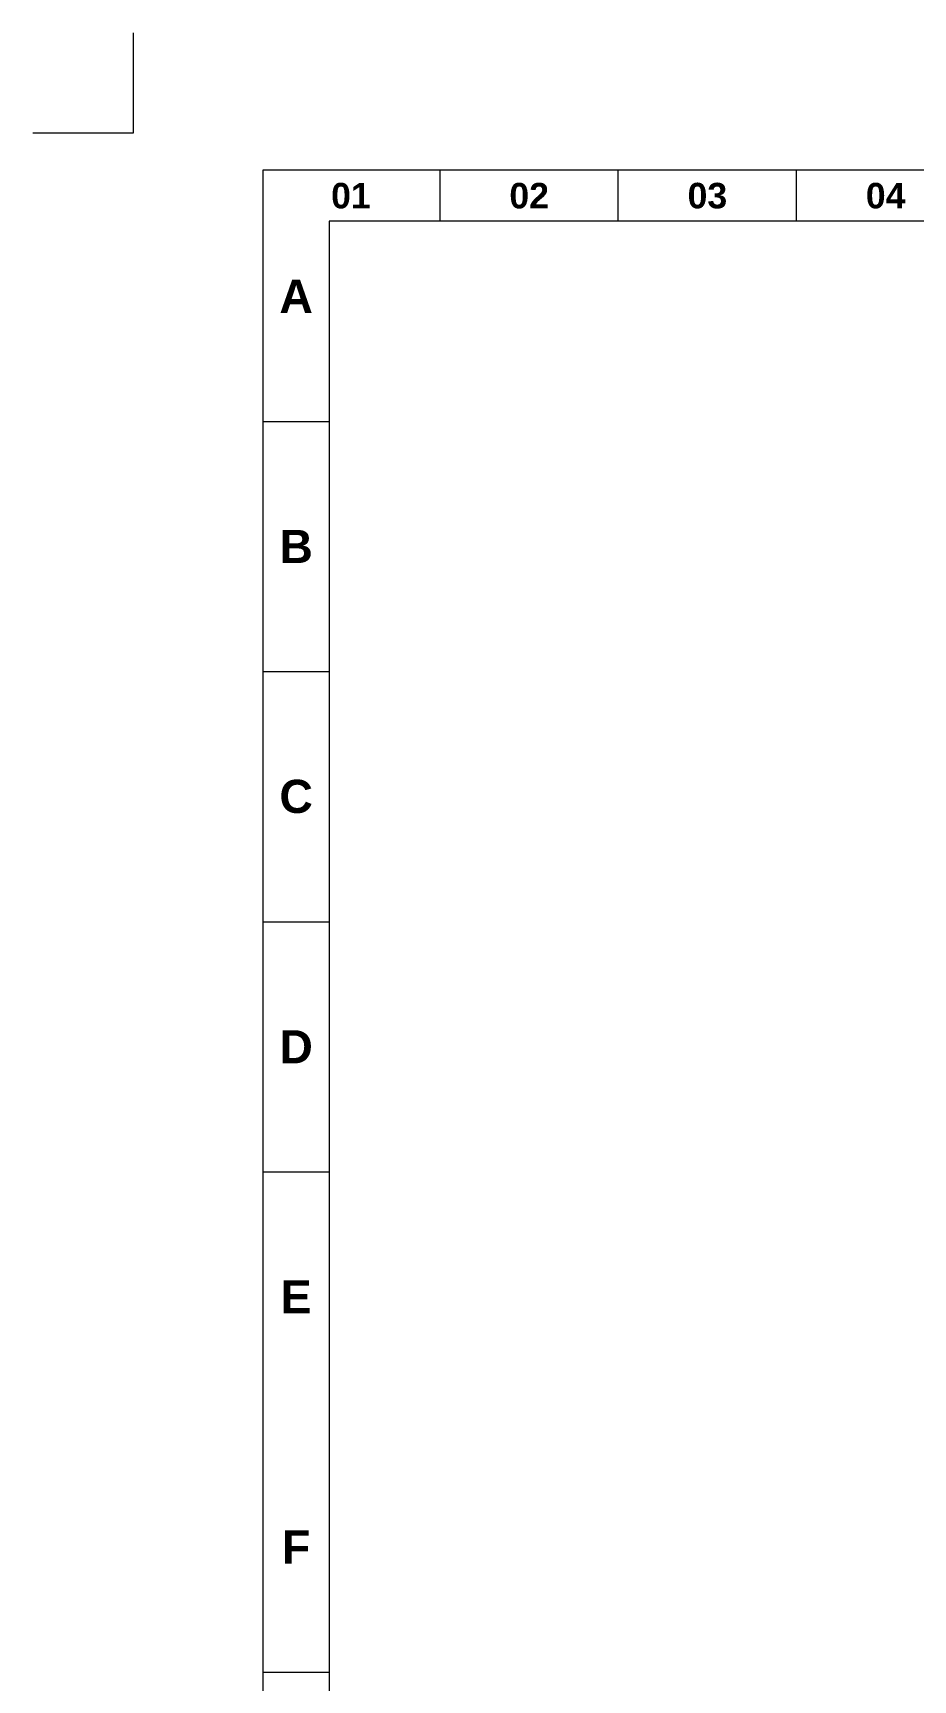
# Model space of a CAD drawing. Header units: inches. Extents: x -98933 to 1585249, y -3352739 to 192771.
# Drawn here: x 59728 to 60124, y 49987 to 50729 of the extents above; entities that cross this region are included whole.
import ezdxf

# ---------------------------------------------------------------- set-up
doc = ezdxf.new("R2010")
doc.units = ezdxf.units.IN
doc.header["$MEASUREMENT"] = 0
doc.layers.get('Defpoints').update_dxf_attribs({"lineweight": 0})
for name, color, linetype, lineweight in [('Inline', 7, 'Continuous', 0), ('Outline', 7, 'Continuous', 0), ('Scale', 7, 'Continuous', 0), ('Scale_Text', 7, 'Continuous', 0), ('Titelblk', 7, 'Continuous', 25), ('TITLE', 7, 'Continuous', 20)]:
    doc.layers.add(name, color=color, linetype=linetype, lineweight=lineweight)
doc.styles.get("Standard").update_dxf_attribs({"font": 'arialbd.ttf', "height": 24})

# ---------------------------------------------------------------- blocks, each defined once
blk = doc.blocks.new('PAGE')
at = {"layer": 'Inline', "color": 252, "lineweight": 15}
blk.add_lwpolyline([(178051640.63, 22656441.11), (178051640.63, 22657235.79), (178050505.36, 22657235.79), (178050505.36, 22656441.11)], close=True, dxfattribs=at)
at = {"layer": 'Outline', "color": 252, "lineweight": 15}
blk.add_line((178051662.57, 22657252.66), (178050483.42, 22657252.66), dxfattribs=at)
blk.add_lwpolyline([(178050483.42, 22657252.66), (178050483.42, 22656424.24)], dxfattribs=at)
at = {"layer": 'Scale', "color": 252, "lineweight": 9}
for p, q in [((178050542.02, 22657235.79), (178050542.02, 22657252.66)), ((178050601.02, 22657235.79), (178050601.02, 22657252.66)), ((178050660.01, 22657235.79), (178050660.01, 22657252.66)), ((178050483.42, 22657169.57), (178050505.36, 22657169.57)), ((178050483.42, 22657086.79), (178050505.36, 22657086.79)), ((178050483.42, 22657004.01), (178050505.36, 22657004.01)), ((178050483.42, 22656921.23), (178050505.36, 22656921.23)), ((178050483.42, 22656755.67), (178050505.36, 22656755.67))]:
    blk.add_line(p, q, dxfattribs=at)
at = {"layer": 'Scale_Text', "color": 252, "lineweight": 13, "attachment_point": 5}
for s, insert, char_height, width in [('01', (178050512.52, 22657244.22), 8.435, 2.5102), ('02', (178050571.52, 22657244.22), 8.435, 2.5102), ('03', (178050630.51, 22657244.22), 8.435, 2.5102), ('04', (178050689.51, 22657244.22), 8.435, 2.5102), ('A', (178050494.39, 22657210.97), 10.97, 8.3603), ('B', (178050494.39, 22657128.18), 10.97, 8.3603), ('C', (178050494.39, 22657045.4), 10.97, 8.3603), ('D', (178050494.39, 22656962.62), 10.97, 8.3603), ('E', (178050494.39, 22656879.84), 10.97, 8.3603), ('F', (178050494.39, 22656797.06), 10.97, 8.3603)]:
    blk.add_mtext(s, dxfattribs=dict(at, insert=insert, char_height=char_height, width=width))
blk = doc.blocks.new('Title')
at = {"layer": 'Defpoints', "color": 1, "ltscale": 10}
blk.add_lwpolyline([(-102338.3, -85271), (-102338.3, -85371), (-102438.3, -85371)], dxfattribs=at)
at = {"layer": 'Titelblk', "color": 3, "linetype": 'Continuous', "lineweight": 0, "xscale": 3.014611567961765, "yscale": 3.014611567959946, "zscale": 3.014611567966516}
blk.add_blockref('PAGE', (-536855255.8, -68388224), dxfattribs=at)

msp = doc.modelspace()

# ---------------------------------------------------------------- block references
at = {"layer": 'TITLE', "xscale": 0.4514072680613026, "yscale": 0.4514072680613026, "zscale": 0.4514072643306897}
msp.add_blockref('Title', (105969.32, 89220.97), dxfattribs=at)

doc.saveas('drawing.dxf')
